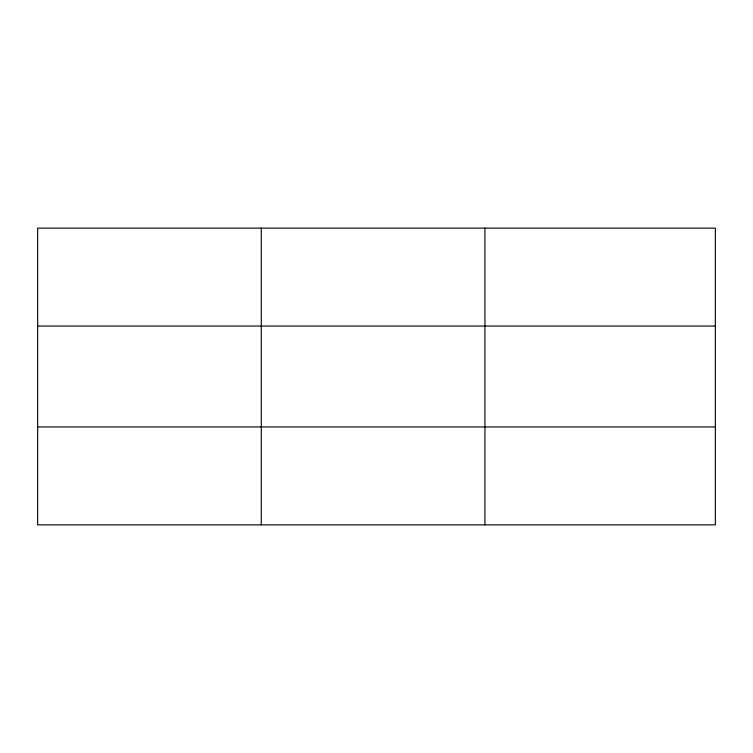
<?xml version="1.0" encoding="UTF-8"?>
<svg xmlns="http://www.w3.org/2000/svg" width="753" height="753" viewBox="0 0 753 753"><rect width="100%" height="100%" fill="white"/><g stroke="black" fill="none" stroke-linecap="round" stroke-linejoin="round"><path stroke-width="1.13" d="M261.291 524.869L261.291 228.131M484.932 524.869L484.932 228.131M715.35 426.942L715.35 524.869L37.65 524.869L37.65 228.131L715.35 228.131L715.35 426.942L37.65 426.942M37.65 326.058L715.35 326.058"/></g></svg>
